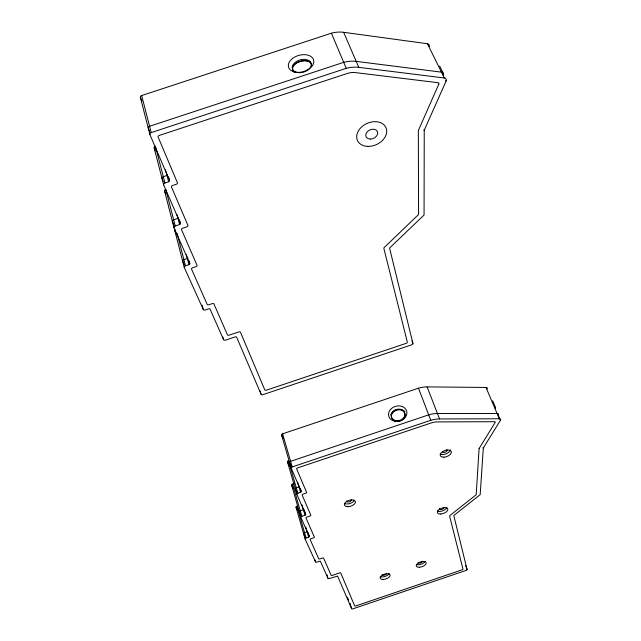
<?xml version="1.0" encoding="UTF-8"?>
<svg xmlns="http://www.w3.org/2000/svg" width="641" height="641" viewBox="0 0 641 641"><rect width="100%" height="100%" fill="white"/><g stroke="black" fill="none" stroke-linecap="round" stroke-linejoin="round"><path stroke-width="0.96" d="M445.735 80.365L446.096 81.103L424.398 129.867A2.284 1.651 -27.2 0 0 424.246 130.54L424.062 214.639A1.218 0.833 -24.4 0 1 423.717 215.344L389.824 247.811A1.13 0.753 -22.3 0 0 389.648 248.42L412.916 343.424A1.538 0.937 -21.3 0 1 411.682 344.826L262.922 394.656A1.546 0.937 -15.8 0 1 261.087 394.279L236.633 337.182A1.098 0.713 -15 0 0 235.319 336.87L225.576 340.123A1.651 1.066 -14.5 0 1 223.581 339.658L210.08 309.186A1.138 0.761 -13.9 0 0 208.694 308.842L205.336 309.964A1.707 1.138 -13.7 0 1 203.253 309.451L184.296 267.497L174.961 231.153A1.739 1.25 -12.3 0 1 175.314 229.903M479.075 448.7L476.215 494.507A1.066 0.545 -21 0 1 475.886 494.996L449.91 515.516A1.05 0.529 -20.3 0 0 449.605 516.069L462.962 569.072A0.978 0.457 -20 0 1 462.153 569.825L355.763 605.945A0.978 0.457 -17.6 0 1 354.657 605.841L340.764 573.062A1.026 0.505 -17.4 0 0 339.594 572.926L332.294 575.402A1.034 0.505 -17.2 0 1 331.117 575.265L323.625 558.183A1.058 0.529 -17 0 0 322.407 558.039L319.915 558.88A1.058 0.529 -16.9 0 1 318.697 558.736L310.156 539.578A1.082 0.561 -16.8 0 1 310.957 538.72L313.521 537.855A1.09 0.561 -16.8 0 0 314.322 536.99L305.997 518.008A1.114 0.585 -16.7 0 1 306.815 517.111L309.972 516.045A1.114 0.585 -16.8 0 0 310.797 515.148L302.151 495.084A1.146 0.617 -16.7 0 1 302.985 494.147L305.709 493.225A1.146 0.625 -16.8 0 0 306.55 492.288L296.647 468.924A1.178 0.657 -16.6 0 1 297.504 467.938L431.289 422.916A11.746 6.538 -20.8 0 1 437.835 421.914L494.644 421.698A1.146 0.625 -22.4 0 1 495.189 422.419L479.164 448.452A1.122 0.601 -21.7 0 0 479.091 448.628M499.051 416.987L500.461 420.296L483.426 447.811A1.651 0.881 -21.8 0 0 483.298 448.187L480.197 494.475A0.905 0.457 -21.1 0 1 479.917 494.892L453.972 515.348A0.841 0.417 -20.3 0 0 453.82 515.709L467.081 569.504L465.558 565.402M467.081 569.504A1.17 0.545 -20.1 0 1 466.103 570.41L352.959 608.822A1.178 0.545 -17.5 0 1 351.637 608.702L337.607 576.099L329.41 578.494A1.234 0.601 -17.1 0 1 328 578.342L320.444 561.372A0.841 0.417 -16.9 0 0 319.482 561.26L316.991 562.101A1.266 0.633 -16.8 0 1 315.532 561.925L305.124 539.033A1.306 0.673 -16.6 0 1 306.086 537.999L308.65 537.134A1.074 0.553 -16.7 0 0 309.339 536.413L300.869 517.375A1.338 0.705 -16.6 0 1 301.847 516.293L305.02 515.228A0.889 0.473 -16.7 0 0 305.677 514.507L296.871 494.363A1.378 0.745 -16.6 0 1 297.873 493.241L300.541 492.336A1.13 0.617 -16.6 0 0 301.27 491.551L291.19 468.114A1.418 0.793 -16.5 0 1 292.216 466.928L430.776 420.304A20.344 11.29 -20.7 0 1 439.566 418.942L499.315 418.773A2.42 1.314 -22.5 0 1 500.461 420.296M300.869 517.375L291.631 485.165A1.314 0.721 -16.4 0 1 292.584 484.083L294.139 483.554M291.19 468.114L281.607 435.007A1.394 0.809 -16.3 0 1 282.609 433.821L418.477 388.182A19.951 11.498 -20.8 0 1 427.122 386.908L486.006 387.444A2.372 1.346 -22.7 0 1 487.2 388.935M184.296 267.497A1.779 1.242 -12.9 0 1 185.465 265.799L188.959 264.637A1.466 1.018 -13 0 0 189.816 263.451L174.031 227.819A1.851 1.33 -12.3 0 1 175.233 226.009L179.6 224.566A1.234 0.889 -12.5 0 0 180.409 223.356L179.472 219.799M343.696 62.345L149.585 126.277A1.995 1.562 -10.4 0 0 148.319 128.344L149.497 131.093M180.409 223.356L163.671 184.912A1.915 1.434 -11.6 0 1 164.913 182.981L168.623 181.756A1.578 1.186 -11.8 0 0 169.536 180.417L149.938 134.666A2.003 1.562 -10.5 0 1 151.212 132.591L346.228 68.347A28.484 21.962 -24.9 0 1 358.776 67.353L444.349 77.994A3.389 2.516 -29.9 0 1 446.096 81.103M149.938 134.666L140.435 97.616A1.947 1.562 -9.6 0 1 141.661 95.557L331.405 33.188A27.731 22.034 -25.5 0 1 343.648 32.306L427.427 43.724A3.301 2.532 -30.8 0 1 429.318 46.448M439.63 65.999L443.203 73.218M427.427 43.724L444.349 77.994M423.901 129.803L424.246 130.54M305.597 538.079L303.594 533.657A1.298 0.673 -16.6 0 1 304.539 532.623L307.095 531.758A1.066 0.553 -16.7 0 0 307.327 531.645M184.32 264.893L182.709 261.312A1.779 1.242 -12.8 0 1 183.871 259.613L187.348 258.459A1.458 1.026 -12.9 0 0 187.973 258.019M306.086 537.999L296.975 506.214A1.282 0.689 -16.5 0 0 296.046 507.255L297.256 509.964M174.961 231.153L176.571 234.766M300.917 515.564L299.307 511.927A1.338 0.713 -16.6 0 1 300.276 510.845L303.441 509.779A0.889 0.473 -16.7 0 0 304.09 509.275M174.048 225.247L172.429 221.586A1.843 1.33 -12.2 0 1 173.623 219.775L177.974 218.333A1.226 0.889 -12.4 0 0 178.527 218.02M165.699 189.407A1.803 1.338 -11.7 0 0 164.625 191.186L165.803 193.878M291.631 485.165L293.185 488.706M297.192 493.233L295.277 488.843A1.37 0.753 -16.5 0 1 296.278 487.713L298.938 486.815A1.13 0.617 -16.6 0 0 299.643 486.19M163.255 181.379L162.061 178.631A1.907 1.434 -11.5 0 1 163.287 176.708L166.989 175.482A1.57 1.186 -11.7 0 0 167.646 174.993M343.648 32.306L358.776 67.353M297.873 493.241L288.434 460.599A1.346 0.761 -16.4 0 0 287.456 461.736L289.387 466.207M291.511 467.025L289.564 462.506A1.41 0.793 -16.5 0 1 290.589 461.32L428.693 414.855A20.28 11.322 -20.7 0 1 437.458 413.509L497.063 413.469A2.412 1.322 -22.6 0 1 498.209 414.999L497.504 413.349M347.39 597.3L348.56 600.024M155.386 146.124A1.867 1.442 -10.9 0 0 154.193 148.047L155.354 150.747M492.689 400.809L495.461 407.339M494.716 406.787L495.413 408.421M498.345 415.328L498.77 416.321M486.006 387.444L499.315 418.773M281.607 435.007L283.17 438.684M331.405 33.188L346.236 68.339M140.435 97.616L141.99 101.294M483.026 447.522L483.298 448.187M411.971 341.004L412.916 343.424M427.122 386.908L439.566 418.942M418.477 388.182L430.776 420.296M351.637 608.702L350.122 603.662A1.17 0.545 -17.5 0 0 350.29 603.83M326.982 574.873L328 578.342M300.469 488.787L301.27 491.551M297.576 482.144L300.541 492.336M282.609 433.821L292.216 466.928M304.619 510.869L305.677 514.507M302.055 505.004L305.02 515.228M308.305 532.831L309.339 536.413M287.456 461.736L296.871 494.363M305.741 527.046L308.65 537.134M314.771 559.289L315.532 561.925M292.584 484.083L301.847 516.293M296.046 507.255L305.124 539.033M260.142 390.938L261.087 394.279M222.884 337.086L223.581 339.658M168.591 176.836L169.536 180.417M202.115 305.092L203.253 309.451M165.49 169.753L168.623 181.756M189.127 260.807L189.816 263.451M176.98 214.543L179.6 224.566M186.371 254.693L188.959 264.637M155.635 147.077L164.913 182.981M141.661 95.557L151.212 132.591M165.787 189.375L175.233 226.009M177.068 233.22L185.465 265.799M154.193 148.047L163.671 184.912M164.625 191.186L174.031 227.819M425.159 561.228A5.2 2.5 -19.2 0 1 421.313 564.128A5.2 2.5 -19.2 0 1 416.37 564.433M422.451 561.236A2.203 1.058 -19.2 0 1 420.44 562.91A2.203 1.058 -19.2 0 1 418.244 562.429M389.175 573.423A5.208 2.5 -18.4 0 1 385.281 576.347A5.208 2.5 -18.4 0 1 380.241 576.563M386.395 573.334A2.203 1.058 -18.4 0 1 384.56 575.073A2.203 1.058 -18.4 0 1 382.196 574.648M446.825 507.327A5.497 2.788 -20.1 0 1 442.859 510.725A5.497 2.788 -20.1 0 1 437.418 511.045M443.812 507.352A2.324 1.178 -20.1 0 1 441.729 509.427A2.324 1.178 -20.1 0 1 439.462 508.577M450.311 449.87A5.865 3.173 -20.8 0 1 446.048 453.804A5.865 3.173 -20.8 0 1 440.095 453.94M446.801 449.678A2.484 1.338 -20.8 0 1 445.423 452.097A2.484 1.338 -20.8 0 1 442.394 451.568M354.361 500.333A5.761 3.061 -17.9 0 1 349.994 503.489A5.761 3.061 -17.9 0 1 344.61 503.481M351.308 499.684A2.436 1.298 -17.9 0 1 349.281 501.871A2.436 1.298 -17.9 0 1 346.717 500.974M390.69 415.08A8.133 6.674 -15.7 0 1 396.971 409.695A8.133 6.674 -15.7 0 1 404.904 411.642M343.704 62.345A28.356 21.978 -25 0 1 356.196 61.376L441.465 72.153A3.381 2.524 -30 0 1 443.268 75.133M294.323 72.273A9.751 6.338 -16 0 1 299.812 61.352A9.751 6.338 -16 0 1 311.566 66.592M292.552 66.704A11.37 7.396 -16 0 1 310.677 62.129M438.797 84.171L418.445 130.315A1.554 1.13 -26.9 0 0 418.341 130.772L418.565 214.07A1.442 0.986 -24.2 0 1 418.156 214.895L384.231 247.498A1.41 0.953 -22.1 0 0 383.871 248.428L407.339 342.134A1.282 0.785 -21.2 0 1 406.314 343.312L266.327 390.201A1.29 0.793 -15.9 0 1 264.797 389.88L240.503 332.318A1.378 0.897 -15.1 0 0 238.853 331.926L229.077 335.187A1.378 0.897 -14.7 0 1 227.419 334.794L213.99 304.058A1.426 0.953 -14.1 0 0 212.259 303.626L208.886 304.747A1.426 0.953 -13.9 0 1 207.147 304.315L191.571 269.22A1.482 1.026 -13.2 0 1 192.548 267.81L196.05 266.648A1.482 1.034 -13.3 0 0 197.027 265.23L181.547 229.782A1.53 1.106 -12.7 0 1 182.549 228.276L186.9 226.834A1.538 1.106 -12.9 0 0 187.909 225.336L171.516 187.116A1.594 1.186 -12.1 0 1 172.549 185.513L176.331 184.263A1.594 1.194 -12.3 0 0 177.373 182.661L158.175 137.166A1.659 1.29 -11.1 0 1 159.232 135.443L347.294 73.467A16.474 12.74 -25.1 0 1 356.636 72.754L437.963 82.697A1.611 1.194 -29.5 0 1 438.797 84.171M419.374 567.253A5.208 2.492 -19.2 0 0 426.153 562.686A5.208 2.492 -19.2 0 0 418.132 563.11A5.208 2.492 -19.2 0 0 419.374 567.253M383.15 579.456A5.216 2.492 -18.4 0 0 390.105 575.033A5.216 2.492 -18.4 0 0 382.132 575.249A5.216 2.492 -18.4 0 0 383.15 579.456M440.84 514.002A5.505 2.788 -20.1 0 0 447.779 508.898A5.505 2.788 -20.1 0 0 439.205 509.459A5.505 2.788 -20.1 0 0 440.84 514.002M443.884 457.185A5.873 3.165 -20.8 0 0 451.296 451.56A5.873 3.165 -20.8 0 0 442.17 451.977A5.873 3.165 -20.8 0 0 443.884 457.185M347.823 506.678A5.769 3.053 -17.9 0 0 355.426 501.583A5.769 3.053 -17.9 0 0 346.477 501.558A5.769 3.053 -17.9 0 0 347.823 506.678M395.882 420.608A6.987 5.721 -15.7 0 0 404.832 413.173A6.987 5.721 -15.7 0 0 393.494 410.985A6.987 5.721 -15.7 0 0 395.882 420.608M394.76 421.233A9.327 7.636 -15.7 0 0 406.747 411.338A9.327 7.636 -15.7 0 0 391.627 408.381A9.327 7.636 -15.7 0 0 394.76 421.233M396.066 421.249A6.979 5.721 -15.7 0 0 405.008 413.822A6.979 5.721 -15.7 0 0 393.678 411.634A6.979 5.721 -15.7 0 0 396.066 421.249M367.782 146.396A15.632 11.578 -24.5 0 0 386.202 128.256A15.632 11.578 -24.5 0 0 361.099 127.455A15.632 11.578 -24.5 0 0 367.782 146.396M370.194 139.073A6.25 4.631 -24.5 0 0 377.517 131.79A6.25 4.631 -24.5 0 0 367.461 131.525A6.25 4.631 -24.5 0 0 370.194 139.073M298.345 72.625A9.759 6.338 -16 0 0 311.181 63.491A9.759 6.338 -16 0 0 295.749 61.953A9.759 6.338 -16 0 0 298.345 72.625M296.463 72.329A13.044 8.453 -16 0 0 313.657 60.166A13.044 8.453 -16 0 0 293.057 58.083A13.044 8.453 -16 0 0 296.463 72.329"/></g></svg>
